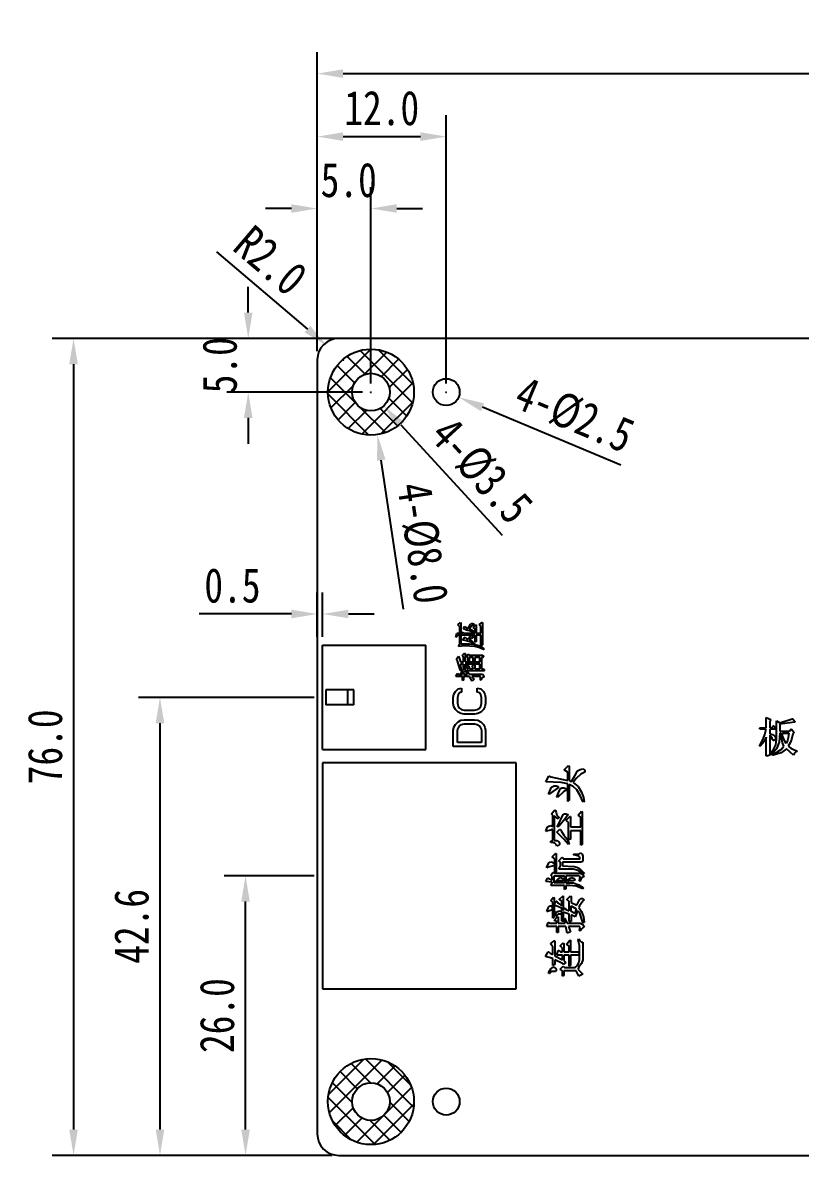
# Model space of a CAD drawing. Header units: inches. Extents: x 716 to 1232, y -1720 to -1356.
# Drawn here: x 815 to 887.4, y -1522.3 to -1416.9 of the extents above; entities that cross this region are included whole.
import ezdxf

# ---------------------------------------------------------------- set-up
doc = ezdxf.new("R2010")
doc.units = ezdxf.units.IN
doc.header["$LTSCALE"] = 20
doc.header["$MEASUREMENT"] = 0
doc.header["$PDMODE"] = 3
doc.header["$PDSIZE"] = 0.3125
doc.layers.get('0').update_dxf_attribs({"linetype": 'CONTINUOUS'})
doc.layers.get('Defpoints').update_dxf_attribs({"linetype": 'CONTINUOUS'})
for name, color, linetype in [('01___PRT_ALL_DTM_PLN', 7, 'CONTINUOUS'), ('02___PRT_ALL_AXES', 7, 'CONTINUOUS'), ('03___PRT_ALL_CURVES', 7, 'CONTINUOUS')]:
    doc.layers.add(name, color=color, linetype=linetype)
doc.styles.get("Standard").update_dxf_attribs({"font": 'STSONG.TTF', "width": 0.8})
doc.dimstyles.get("Standard").update_dxf_attribs({"dimscale": 0.4, "dimtxt": 8, "dimasz": 6, "dimexe": 5, "dimexo": 2, "dimgap": 2.5, "dimtad": 1, "dimdec": 1, "dimzin": 4, "dimdsep": 46, "dimtxsty": 'Standard', "dimcen": 0.09, "dimclrd": 3, "dimclre": 3, "dimclrt": 3, "dimadec": 0, "dimazin": 0, "dimtp": 0.01, "dimtm": 0.01, "dimtfac": 1, "dimtdec": 1, "dimtix": 1, "dimtofl": 0, "dimtmove": 0, "dimatfit": 3, "dimfxl": 1, "dimtolj": 1, "dimtzin": 4, "dimarcsym": 0})

# ---------------------------------------------------------------- blocks, each defined once
blk = doc.blocks.new('*D28')
at = {"layer": '01___PRT_ALL_DTM_PLN', "color": 3, "lineweight": -2, "transparency": 16777216}
for p, q in [((842.43, -1447.49), (842.43, -1419.66)), ((964.43, -1447.49), (964.43, -1419.66)), ((844.83, -1421.66), (962.03, -1421.66))]:
    blk.add_line(p, q, dxfattribs=at)
at = {"layer": '01___PRT_ALL_DTM_PLN', "color": 3, "transparency": 16777216}
for points in [[(844.83, -1421.26), (844.83, -1422.06), (842.43, -1421.66)], [(962.03, -1422.06), (962.03, -1421.26), (964.43, -1421.66)]]:
    blk.add_solid(points, dxfattribs=at)
at = {"layer": 'Defpoints', "color": 0, "transparency": 16777216}
for p in [(964.43, -1421.66), (842.43, -1448.29), (964.43, -1448.29)]:
    blk.add_point(p, dxfattribs=at)
at = {"layer": '01___PRT_ALL_DTM_PLN', "color": 3, "transparency": 16777216, "insert": (903.43, -1419.02), "char_height": 3.2, "attachment_point": 5}
blk.add_mtext('\\A1;122.0', dxfattribs=at)
blk = doc.blocks.new('*D29')
at = {"layer": '01___PRT_ALL_DTM_PLN', "color": 3, "lineweight": -2, "transparency": 16777216}
for p, q in [((842.43, -1447.49), (842.43, -1432.21)), ((847.43, -1450.49), (847.43, -1432.21)), ((840.03, -1434.21), (837.63, -1434.21)), ((849.83, -1434.21), (852.23, -1434.21))]:
    blk.add_line(p, q, dxfattribs=at)
at = {"layer": '01___PRT_ALL_DTM_PLN', "color": 3, "transparency": 16777216}
for points in [[(840.03, -1434.61), (840.03, -1433.81), (842.43, -1434.21)], [(849.83, -1433.81), (849.83, -1434.61), (847.43, -1434.21)]]:
    blk.add_solid(points, dxfattribs=at)
at = {"layer": 'Defpoints', "color": 0, "transparency": 16777216}
for p in [(847.43, -1434.21), (842.43, -1448.29), (847.43, -1451.29)]:
    blk.add_point(p, dxfattribs=at)
at = {"layer": '01___PRT_ALL_DTM_PLN', "color": 3, "transparency": 16777216, "insert": (845.36, -1431.57), "char_height": 3.2, "attachment_point": 5}
blk.add_mtext('\\A1;5.0', dxfattribs=at)
blk = doc.blocks.new('*D30')
at = {"layer": '01___PRT_ALL_DTM_PLN', "color": 3, "lineweight": -2, "transparency": 16777216}
for p, q in [((836.01, -1443.89), (836.01, -1441.49)), ((844.61, -1446.29), (834.01, -1446.29)), ((846.63, -1451.29), (834.01, -1451.29)), ((836.01, -1453.69), (836.01, -1456.09))]:
    blk.add_line(p, q, dxfattribs=at)
at = {"layer": '01___PRT_ALL_DTM_PLN', "color": 3, "transparency": 16777216}
for points in [[(835.61, -1443.89), (836.41, -1443.89), (836.01, -1446.29)], [(836.41, -1453.69), (835.61, -1453.69), (836.01, -1451.29)]]:
    blk.add_solid(points, dxfattribs=at)
at = {"layer": 'Defpoints', "color": 0, "transparency": 16777216}
for p in [(845.41, -1446.29), (836.01, -1451.29), (847.43, -1451.29)]:
    blk.add_point(p, dxfattribs=at)
at = {"layer": '01___PRT_ALL_DTM_PLN', "color": 3, "transparency": 16777216, "insert": (833.37, -1448.79), "char_height": 3.2, "attachment_point": 5, "rotation": 90}
blk.add_mtext('\\A1;5.0', dxfattribs=at)
blk = doc.blocks.new('*D24')
at = {"layer": '01___PRT_ALL_DTM_PLN', "color": 3, "lineweight": -2, "transparency": 16777216}
for p, q in [((833.05, -1438.23), (841.52, -1445.44)), ((844.84, -1448.29), (844.91, -1448.29)), ((844.87, -1448.32), (844.87, -1448.25))]:
    blk.add_line(p, q, dxfattribs=at)
at = {"layer": '01___PRT_ALL_DTM_PLN', "color": 3, "transparency": 16777216}
blk.add_solid([(841.26, -1445.74), (841.78, -1445.13), (843.35, -1446.99)], dxfattribs=at)
at = {"layer": 'Defpoints', "color": 0, "transparency": 16777216}
for p in [(843.35, -1446.99), (844.87, -1448.29)]:
    blk.add_point(p, dxfattribs=at)
at = {"layer": '01___PRT_ALL_DTM_PLN', "color": 3, "transparency": 16777216, "insert": (838.08, -1439.05), "char_height": 3.2, "attachment_point": 5, "rotation": 319.5961}
blk.add_mtext('\\A1;R2.0', dxfattribs=at)
blk = doc.blocks.new('*D25')
at = {"layer": '01___PRT_ALL_DTM_PLN', "color": 3, "lineweight": -2, "transparency": 16777216}
for p, q in [((844.07, -1446.29), (817.76, -1446.29)), ((819.76, -1448.69), (819.76, -1519.89)), ((843.81, -1522.29), (817.76, -1522.29))]:
    blk.add_line(p, q, dxfattribs=at)
at = {"layer": '01___PRT_ALL_DTM_PLN', "color": 3, "transparency": 16777216}
for points in [[(820.16, -1448.69), (819.36, -1448.69), (819.76, -1446.29)], [(819.36, -1519.89), (820.16, -1519.89), (819.76, -1522.29)]]:
    blk.add_solid(points, dxfattribs=at)
at = {"layer": 'Defpoints', "color": 0, "transparency": 16777216}
for p in [(844.87, -1446.29), (819.76, -1522.29), (844.61, -1522.29)]:
    blk.add_point(p, dxfattribs=at)
at = {"layer": '01___PRT_ALL_DTM_PLN', "color": 3, "transparency": 16777216, "insert": (817.12, -1484.29), "char_height": 3.2, "attachment_point": 5, "rotation": 90}
blk.add_mtext('\\A1;76.0', dxfattribs=at)
blk = doc.blocks.new('*D32')
at = {"layer": '01___PRT_ALL_DTM_PLN', "color": 3, "lineweight": -2, "transparency": 16777216}
for p, q in [((847.4, -1451.29), (847.47, -1451.29)), ((847.43, -1451.32), (847.43, -1451.25)), ((859.66, -1464.64), (850.24, -1454.35))]:
    blk.add_line(p, q, dxfattribs=at)
at = {"layer": '01___PRT_ALL_DTM_PLN', "color": 3, "transparency": 16777216}
blk.add_solid([(850.53, -1454.08), (849.94, -1454.62), (848.62, -1452.58)], dxfattribs=at)
at = {"layer": 'Defpoints', "color": 0, "transparency": 16777216}
for p in [(846.25, -1450), (848.62, -1452.58)]:
    blk.add_point(p, dxfattribs=at)
at = {"layer": '01___PRT_ALL_DTM_PLN', "color": 3, "transparency": 16777216, "insert": (857.7, -1458.6), "char_height": 3.2, "attachment_point": 5, "rotation": 312.4763}
blk.add_mtext('4-\\A1;%%c3.5', dxfattribs=at)
blk = doc.blocks.new('*D33')
at = {"layer": '01___PRT_ALL_DTM_PLN', "color": 3, "lineweight": -2, "transparency": 16777216}
for p, q in [((847.4, -1451.29), (847.47, -1451.29)), ((847.43, -1451.32), (847.43, -1451.25)), ((850.45, -1471.47), (848.38, -1457.62))]:
    blk.add_line(p, q, dxfattribs=at)
at = {"layer": '01___PRT_ALL_DTM_PLN', "color": 3, "transparency": 16777216}
blk.add_solid([(848.78, -1457.56), (847.99, -1457.68), (848.03, -1455.24)], dxfattribs=at)
at = {"layer": 'Defpoints', "color": 0, "transparency": 16777216}
for p in [(846.84, -1447.33), (848.03, -1455.24)]:
    blk.add_point(p, dxfattribs=at)
at = {"layer": '01___PRT_ALL_DTM_PLN', "color": 3, "transparency": 16777216, "insert": (852.21, -1465.34), "char_height": 3.2, "attachment_point": 5, "rotation": 278.5114}
blk.add_mtext('4-\\A1;%%c8.0', dxfattribs=at)
blk = doc.blocks.new('*D34')
at = {"layer": '01___PRT_ALL_DTM_PLN', "color": 3, "lineweight": -2, "transparency": 16777216}
for p, q in [((842.43, -1447.49), (842.43, -1425.52)), ((854.43, -1450.49), (854.43, -1425.52)), ((844.83, -1427.52), (852.03, -1427.52))]:
    blk.add_line(p, q, dxfattribs=at)
at = {"layer": '01___PRT_ALL_DTM_PLN', "color": 3, "transparency": 16777216}
for points in [[(844.83, -1427.12), (844.83, -1427.92), (842.43, -1427.52)], [(852.03, -1427.92), (852.03, -1427.12), (854.43, -1427.52)]]:
    blk.add_solid(points, dxfattribs=at)
at = {"layer": 'Defpoints', "color": 0, "transparency": 16777216}
for p in [(854.43, -1427.52), (842.43, -1448.29), (854.43, -1451.29)]:
    blk.add_point(p, dxfattribs=at)
at = {"layer": '01___PRT_ALL_DTM_PLN', "color": 3, "transparency": 16777216, "insert": (848.43, -1424.88), "char_height": 3.2, "attachment_point": 5}
blk.add_mtext('\\A1;12.0', dxfattribs=at)
blk = doc.blocks.new('*D37')
at = {"layer": '01___PRT_ALL_DTM_PLN', "color": 3, "lineweight": -2, "transparency": 16777216}
for p, q in [((854.4, -1451.29), (854.47, -1451.29)), ((854.43, -1451.32), (854.43, -1451.25)), ((870.68, -1458.07), (857.8, -1452.7))]:
    blk.add_line(p, q, dxfattribs=at)
at = {"layer": '01___PRT_ALL_DTM_PLN', "color": 3, "transparency": 16777216}
blk.add_solid([(857.96, -1452.33), (857.65, -1453.06), (855.59, -1451.77)], dxfattribs=at)
at = {"layer": 'Defpoints', "color": 0, "transparency": 16777216}
for p in [(853.28, -1450.81), (855.59, -1451.77)]:
    blk.add_point(p, dxfattribs=at)
at = {"layer": '01___PRT_ALL_DTM_PLN', "color": 3, "transparency": 16777216, "insert": (866.36, -1453.41), "char_height": 3.2, "attachment_point": 5, "rotation": 337.3392}
blk.add_mtext('4-\\A1;%%c2.5', dxfattribs=at)
blk = doc.blocks.new('*D41')
at = {"layer": '01___PRT_ALL_DTM_PLN', "color": 3, "lineweight": -2, "transparency": 16777216}
for p, q in [((842.13, -1496.29), (833.76, -1496.29)), ((835.76, -1519.89), (835.76, -1498.69)), ((843.63, -1522.29), (833.76, -1522.29))]:
    blk.add_line(p, q, dxfattribs=at)
at = {"layer": '01___PRT_ALL_DTM_PLN', "color": 3, "transparency": 16777216}
for points in [[(836.16, -1498.69), (835.36, -1498.69), (835.76, -1496.29)], [(835.36, -1519.89), (836.16, -1519.89), (835.76, -1522.29)]]:
    blk.add_solid(points, dxfattribs=at)
at = {"layer": 'Defpoints', "color": 0, "transparency": 16777216}
for p in [(835.76, -1496.29), (842.93, -1496.29), (844.43, -1522.29)]:
    blk.add_point(p, dxfattribs=at)
at = {"layer": '01___PRT_ALL_DTM_PLN', "color": 3, "transparency": 16777216, "insert": (833.12, -1509.29), "char_height": 3.2, "attachment_point": 5, "rotation": 90}
blk.add_mtext('\\A1;26.0', dxfattribs=at)
blk = doc.blocks.new('*D42')
at = {"layer": '01___PRT_ALL_DTM_PLN', "color": 3, "lineweight": -2, "transparency": 16777216}
for p, q in [((842.13, -1479.69), (825.8, -1479.69)), ((827.8, -1482.09), (827.8, -1519.89)), ((843.81, -1522.29), (825.8, -1522.29))]:
    blk.add_line(p, q, dxfattribs=at)
at = {"layer": '01___PRT_ALL_DTM_PLN', "color": 3, "transparency": 16777216}
for points in [[(828.2, -1482.09), (827.4, -1482.09), (827.8, -1479.69)], [(827.4, -1519.89), (828.2, -1519.89), (827.8, -1522.29)]]:
    blk.add_solid(points, dxfattribs=at)
at = {"layer": 'Defpoints', "color": 0, "transparency": 16777216}
for p in [(842.93, -1479.69), (827.8, -1522.29), (844.61, -1522.29)]:
    blk.add_point(p, dxfattribs=at)
at = {"layer": '01___PRT_ALL_DTM_PLN', "color": 3, "transparency": 16777216, "insert": (825.16, -1500.99), "char_height": 3.2, "attachment_point": 5, "rotation": 90}
blk.add_mtext('\\A1;42.6', dxfattribs=at)
blk = doc.blocks.new('*D43')
at = {"layer": '01___PRT_ALL_DTM_PLN', "color": 3, "lineweight": -2, "transparency": 16777216}
for p, q in [((842.43, -1474.04), (842.43, -1469.93)), ((842.93, -1474.04), (842.93, -1469.93)), ((840.03, -1471.93), (831.44, -1471.93)), ((845.33, -1471.93), (847.73, -1471.93))]:
    blk.add_line(p, q, dxfattribs=at)
at = {"layer": '01___PRT_ALL_DTM_PLN', "color": 3, "transparency": 16777216}
for points in [[(840.03, -1472.33), (840.03, -1471.53), (842.43, -1471.93)], [(845.33, -1471.53), (845.33, -1472.33), (842.93, -1471.93)]]:
    blk.add_solid(points, dxfattribs=at)
at = {"layer": 'Defpoints', "color": 0, "transparency": 16777216}
for p in [(842.43, -1471.93), (842.43, -1474.84), (842.93, -1474.84)]:
    blk.add_point(p, dxfattribs=at)
at = {"layer": '01___PRT_ALL_DTM_PLN', "color": 3, "transparency": 16777216, "insert": (834.54, -1469.29), "char_height": 3.2, "attachment_point": 5}
blk.add_mtext('\\A1;0.5', dxfattribs=at)

msp = doc.modelspace()

# ---------------------------------------------------------------- hatches: boundary and pattern name
at = {"layer": '01___PRT_ALL_DTM_PLN'}
h = msp.add_hatch(dxfattribs=at)
h.set_pattern_fill('ANSI37', color=4, scale=10, style=0)
h.set_pattern_definition([(45, (-487.812, 49.4566), (-0.8838835, 0.8838835), []), (135, (-487.812, 49.4566), (-0.8838835, -0.8838835), [])])
h.paths.add_polyline_path([(843.43, -1451.29, 1), (851.43, -1451.29, 1)])
h.paths.add_polyline_path([(849.18, -1451.29, -1), (845.68, -1451.29, -1)], flags=16)
h.paths.add_polyline_path([(963.43, -1451.29, 1), (955.43, -1451.29, 1)])
h.paths.add_polyline_path([(957.68, -1451.29, -1), (961.18, -1451.29, -1)], flags=16)
h.paths.add_polyline_path([(955.43, -1517.29, 1), (963.43, -1517.29, 1)])
h.paths.add_polyline_path([(961.18, -1517.29, -1), (957.68, -1517.29, -1)], flags=16)
h.paths.add_polyline_path([(843.43, -1517.29, 1), (851.43, -1517.29, 1)])
h.paths.add_polyline_path([(849.18, -1517.29, -1), (845.68, -1517.29, -1)], flags=16)

# ---------------------------------------------------------------- linework, layer by layer
at = {"color": 7, "linetype": 'Continuous'}
for p, q in [((962.43, -1446.29), (844.43, -1446.29)), ((842.43, -1448.29), (842.43, -1520.29)), ((842.93, -1484.54), (842.93, -1474.84)), ((842.93, -1474.84), (852.53, -1474.84)), ((852.53, -1484.54), (852.53, -1474.84)), ((843.23, -1478.99), (843.23, -1480.39)), ((845.83, -1478.99), (843.23, -1478.99)), ((845.23, -1478.99), (845.23, -1480.39)), ((845.83, -1480.39), (845.83, -1478.99)), ((845.83, -1480.39), (843.23, -1480.39)), ((842.93, -1484.54), (852.53, -1484.54)), ((842.93, -1485.79), (842.93, -1506.79)), ((860.93, -1485.79), (842.93, -1485.79)), ((860.93, -1506.79), (860.93, -1485.79)), ((842.93, -1506.79), (860.93, -1506.79)), ((844.43, -1522.29), (962.43, -1522.29))]:
    msp.add_line(p, q, dxfattribs=at)
for centre, start, end in [((844.43, -1448.29), 90, 180), ((844.43, -1520.29), 180, 270)]:
    msp.add_arc(centre, 2, start, end, dxfattribs=at)
at = {"layer": '01___PRT_ALL_DTM_PLN', "color": 3}
for centre in [(847.43, -1451.29), (847.43, -1517.29)]:
    msp.add_circle(centre, 4, dxfattribs=at)
at = {"layer": '02___PRT_ALL_AXES', "color": 7, "linetype": 'Continuous'}
for centre, radius in [((847.43, -1451.29), 1.75), ((854.43, -1451.29), 1.25), ((847.43, -1517.29), 1.75), ((854.43, -1517.29), 1.25)]:
    msp.add_circle(centre, radius, dxfattribs=at)
at = {"layer": '03___PRT_ALL_CURVES', "color": 4, "linetype": 'Continuous'}
for p, q in [((855.52, -1472.94), (855.75, -1472.71)), ((855.71, -1473.13), (855.52, -1472.94)), ((855.75, -1472.71), (855.8, -1472.75)), ((855.8, -1472.75), (855.8, -1474.71)), ((856.47, -1473.28), (856.66, -1472.9)), ((856.66, -1472.9), (856.75, -1472.8)), ((856.8, -1473.04), (856.66, -1473.23)), ((856.75, -1472.8), (856.9, -1472.8)), ((856.94, -1472.94), (856.8, -1473.04)), ((856.9, -1472.8), (856.99, -1472.85)), ((856.99, -1472.9), (856.94, -1472.94)), ((856.94, -1473.18), (857.18, -1472.94)), ((856.99, -1472.85), (856.99, -1472.9)), ((857.18, -1472.94), (857.23, -1472.94)), ((857.23, -1472.94), (857.23, -1473.71)), ((857.52, -1472.9), (857.75, -1472.71)), ((857.52, -1472.94), (857.52, -1472.9)), ((857.66, -1473.13), (857.52, -1472.94)), ((857.75, -1472.71), (857.8, -1472.71)), ((857.8, -1472.71), (857.8, -1474.8)), ((855.32, -1474.09), (855.37, -1473.85)), ((855.37, -1474.04), (855.32, -1474.09)), ((855.37, -1473.85), (855.42, -1473.71)), ((855.52, -1473.94), (855.37, -1474.04)), ((855.42, -1473.71), (855.71, -1473.71)), ((855.66, -1473.9), (855.52, -1473.94)), ((855.71, -1473.9), (855.66, -1473.9)), ((855.71, -1473.71), (855.71, -1473.13)), ((855.71, -1474.71), (855.71, -1473.9)), ((855.85, -1473.9), (855.94, -1473.61)), ((857.13, -1473.9), (855.85, -1473.9)), ((855.94, -1473.61), (855.99, -1473.61)), ((855.99, -1473.61), (856.04, -1473.71)), ((856.04, -1473.32), (856.13, -1473.09)), ((856.32, -1473.42), (856.04, -1473.32)), ((856.04, -1473.71), (857.13, -1473.71)), ((856.13, -1473.09), (856.18, -1473.13)), ((856.13, -1474.13), (856.18, -1474.09)), ((856.18, -1473.13), (856.47, -1473.28)), ((856.18, -1474.09), (856.28, -1474.18)), ((856.71, -1473.52), (856.32, -1473.42)), ((856.47, -1474.28), (856.61, -1474.09)), ((856.66, -1473.23), (856.56, -1473.28)), ((856.56, -1473.28), (856.85, -1473.42)), ((856.61, -1474.09), (856.71, -1473.99)), ((857.04, -1473.71), (856.71, -1473.52)), ((856.71, -1473.99), (856.8, -1473.94)), ((856.8, -1473.94), (856.94, -1473.99)), ((856.94, -1474.09), (856.8, -1474.18)), ((856.85, -1473.42), (857.09, -1473.66)), ((857.13, -1473.32), (856.94, -1473.18)), ((856.94, -1473.99), (856.99, -1474.04)), ((856.99, -1474.04), (856.94, -1474.09)), ((857.09, -1473.66), (857.04, -1473.71)), ((857.13, -1473.71), (857.13, -1473.32)), ((857.13, -1474.52), (857.13, -1473.9)), ((857.23, -1473.71), (857.66, -1473.71)), ((857.23, -1473.9), (857.23, -1474.52)), ((857.66, -1473.9), (857.23, -1473.9)), ((857.66, -1473.71), (857.66, -1473.13)), ((857.66, -1474.9), (857.66, -1473.9)), ((855.56, -1474.94), (855.71, -1474.71)), ((856.13, -1474.9), (855.56, -1474.94)), ((855.8, -1474.71), (856.61, -1474.71)), ((855.99, -1474.37), (856.13, -1474.13)), ((856.32, -1474.42), (855.99, -1474.37)), ((857.09, -1474.94), (856.13, -1474.9)), ((856.28, -1474.18), (856.47, -1474.28)), ((856.71, -1474.56), (856.32, -1474.42)), ((856.8, -1474.18), (856.56, -1474.32)), ((856.56, -1474.32), (856.85, -1474.47)), ((856.61, -1474.71), (857.04, -1474.75)), ((857.04, -1474.71), (856.71, -1474.56)), ((856.85, -1474.47), (857.09, -1474.71)), ((857.09, -1474.71), (857.04, -1474.71)), ((857.04, -1474.75), (857.42, -1474.85)), ((857.47, -1475.04), (857.09, -1474.94)), ((857.23, -1474.52), (857.13, -1474.52)), ((857.42, -1474.85), (857.71, -1474.99)), ((857.9, -1475.23), (857.47, -1475.04)), ((857.8, -1474.8), (857.66, -1474.9)), ((857.71, -1474.99), (857.94, -1475.18)), ((855.37, -1476.09), (855.56, -1475.85)), ((855.47, -1476.28), (855.37, -1476.09)), ((855.56, -1475.85), (855.61, -1475.9)), ((855.61, -1475.9), (855.66, -1476.09)), ((855.66, -1476.09), (855.75, -1476.37)), ((855.9, -1475.8), (856.13, -1475.56)), ((856.04, -1475.94), (855.9, -1475.8)), ((856.04, -1476.37), (856.04, -1475.94)), ((856.13, -1475.56), (856.18, -1475.61)), ((856.18, -1475.61), (856.18, -1476.37)), ((856.32, -1475.9), (856.47, -1475.66)), ((856.47, -1475.99), (856.32, -1475.9)), ((856.47, -1475.66), (856.52, -1475.71)), ((856.47, -1476.37), (856.47, -1475.99)), ((856.52, -1475.71), (856.61, -1475.75)), ((856.56, -1475.99), (856.56, -1476.32)), ((856.94, -1475.99), (856.56, -1475.99)), ((856.61, -1475.75), (857.85, -1475.75)), ((856.94, -1476.37), (856.94, -1475.99)), ((857.09, -1475.99), (857.09, -1476.28)), ((857.56, -1475.99), (857.09, -1475.99)), ((857.56, -1476.37), (857.56, -1475.99)), ((857.71, -1475.99), (857.71, -1477.04)), ((857.85, -1475.99), (857.71, -1475.99)), ((857.85, -1475.75), (857.9, -1475.94)), ((857.9, -1475.94), (857.85, -1475.99)), ((857.94, -1475.23), (857.9, -1475.23)), ((857.94, -1475.18), (857.94, -1475.23)), ((855.61, -1476.71), (855.47, -1476.28)), ((855.75, -1477.18), (855.61, -1476.71)), ((855.75, -1476.37), (856.04, -1476.37)), ((855.75, -1476.61), (855.8, -1477.18)), ((856.04, -1476.61), (855.75, -1476.61)), ((855.8, -1477.18), (855.75, -1477.18)), ((855.85, -1477.32), (855.99, -1477.13)), ((855.99, -1477.13), (856.04, -1477.13)), ((856.04, -1477.13), (856.04, -1476.61)), ((856.18, -1476.37), (857.56, -1476.37)), ((856.18, -1476.61), (856.18, -1477.28)), ((857.56, -1476.61), (856.18, -1476.61)), ((856.28, -1476.8), (856.47, -1476.66)), ((856.47, -1477.09), (856.28, -1476.8)), ((856.28, -1477.28), (856.32, -1477.23)), ((856.32, -1477.23), (856.37, -1477.23)), ((856.37, -1477.23), (856.42, -1477.28)), ((856.42, -1477.23), (856.47, -1477.09)), ((857.99, -1477.23), (856.42, -1477.23)), ((856.56, -1476.32), (856.47, -1476.37)), ((856.47, -1476.66), (856.47, -1476.71)), ((856.47, -1476.71), (856.52, -1476.8)), ((856.52, -1476.8), (856.61, -1477.04)), ((856.61, -1477.04), (856.94, -1477.04)), ((856.85, -1476.8), (857.04, -1476.66)), ((856.85, -1476.85), (856.85, -1476.8)), ((856.94, -1476.94), (856.85, -1476.85)), ((857.09, -1476.28), (856.94, -1476.37)), ((856.94, -1477.04), (856.94, -1476.94)), ((857.04, -1476.66), (857.09, -1476.66)), ((857.09, -1476.66), (857.09, -1477.04)), ((857.09, -1477.04), (857.56, -1477.04)), ((857.56, -1477.04), (857.56, -1476.61)), ((857.71, -1477.04), (857.9, -1477.04)), ((857.9, -1477.04), (857.99, -1477.23)), ((855.32, -1477.75), (855.47, -1477.47)), ((855.94, -1477.75), (855.32, -1477.75)), ((855.47, -1477.47), (855.61, -1477.52)), ((855.61, -1477.52), (855.94, -1477.52)), ((855.8, -1477.37), (855.85, -1477.32)), ((855.94, -1477.47), (855.8, -1477.37)), ((855.94, -1477.52), (855.94, -1477.47)), ((855.94, -1478.13), (855.94, -1477.75)), ((856.04, -1478.09), (855.94, -1478.13)), ((856.18, -1477.28), (856.04, -1477.32)), ((856.04, -1477.32), (856.04, -1477.52)), ((856.04, -1477.52), (856.42, -1477.52)), ((856.04, -1477.75), (856.04, -1478.09)), ((856.61, -1477.75), (856.04, -1477.75)), ((856.42, -1477.52), (856.28, -1477.28)), ((856.42, -1477.28), (856.61, -1477.52)), ((856.61, -1477.52), (857.75, -1477.52)), ((856.85, -1478.18), (856.61, -1477.75)), ((856.8, -1477.75), (857.04, -1477.99)), ((857.61, -1477.75), (856.8, -1477.75)), ((857.04, -1477.99), (856.85, -1478.18)), ((857.61, -1478.09), (857.61, -1477.75)), ((857.66, -1478.09), (857.61, -1478.09)), ((857.75, -1477.9), (857.66, -1478.09)), ((857.75, -1477.52), (857.85, -1477.56)), ((857.8, -1477.85), (857.75, -1477.9)), ((857.85, -1477.85), (857.8, -1477.85)), ((857.85, -1477.56), (857.94, -1477.75)), ((857.94, -1477.8), (857.85, -1477.85)), ((857.94, -1477.75), (857.94, -1477.8)), ((855.15, -1479.39), (855.28, -1479.14)), ((855.28, -1479.14), (855.53, -1478.89)), ((855.53, -1478.89), (855.85, -1478.82)), ((855.66, -1479.26), (855.53, -1479.45)), ((855.85, -1479.2), (855.66, -1479.26)), ((855.85, -1478.82), (855.85, -1479.2)), ((857.32, -1479.2), (857.32, -1478.82)), ((857.32, -1478.82), (857.64, -1478.89)), ((857.51, -1479.26), (857.32, -1479.2)), ((857.64, -1479.45), (857.51, -1479.26)), ((857.64, -1478.89), (857.9, -1479.14)), ((857.9, -1479.14), (858.02, -1479.39)), ((855.09, -1479.7), (855.15, -1479.39)), ((855.09, -1480.26), (855.09, -1479.7)), ((855.15, -1480.57), (855.09, -1480.26)), ((855.53, -1479.45), (855.47, -1479.7)), ((855.47, -1479.7), (855.47, -1480.26)), ((855.47, -1480.26), (855.53, -1480.51)), ((857.7, -1479.7), (857.64, -1479.45)), ((857.64, -1480.51), (857.7, -1480.26)), ((857.7, -1480.26), (857.7, -1479.7)), ((858.02, -1479.39), (858.09, -1479.7)), ((858.09, -1480.26), (858.02, -1480.57)), ((858.09, -1479.7), (858.09, -1480.26)), ((855.28, -1480.82), (855.15, -1480.57)), ((855.53, -1481.07), (855.28, -1480.82)), ((855.53, -1480.51), (855.66, -1480.7)), ((855.79, -1481.2), (855.53, -1481.07)), ((855.66, -1480.7), (855.85, -1480.82)), ((856.11, -1481.26), (855.79, -1481.2)), ((855.85, -1480.82), (856.11, -1480.89)), ((856.11, -1480.89), (857.07, -1480.89)), ((857.07, -1481.26), (856.11, -1481.26)), ((857.07, -1480.89), (857.32, -1480.82)), ((857.38, -1481.2), (857.07, -1481.26)), ((857.32, -1480.82), (857.51, -1480.7)), ((857.64, -1481.07), (857.38, -1481.2)), ((857.51, -1480.7), (857.64, -1480.51)), ((857.9, -1480.82), (857.64, -1481.07)), ((858.02, -1480.57), (857.9, -1480.82)), ((855.09, -1482.76), (855.15, -1482.45)), ((855.15, -1482.45), (855.28, -1482.2)), ((855.28, -1482.2), (855.53, -1481.95)), ((855.47, -1482.76), (855.53, -1482.51)), ((855.53, -1481.95), (855.79, -1481.82)), ((855.53, -1482.51), (855.66, -1482.32)), ((855.66, -1482.32), (855.85, -1482.2)), ((855.79, -1481.82), (856.11, -1481.76)), ((855.85, -1482.2), (856.11, -1482.14)), ((856.11, -1481.76), (857.07, -1481.76)), ((856.11, -1482.14), (857.07, -1482.14)), ((857.07, -1481.76), (857.38, -1481.82)), ((857.07, -1482.14), (857.32, -1482.2)), ((857.32, -1482.2), (857.51, -1482.32)), ((857.38, -1481.82), (857.64, -1481.95)), ((857.51, -1482.32), (857.64, -1482.51)), ((857.64, -1481.95), (857.9, -1482.2)), ((857.64, -1482.51), (857.7, -1482.76)), ((857.9, -1482.2), (858.02, -1482.45)), ((858.02, -1482.45), (858.09, -1482.76)), ((855.09, -1484.26), (855.09, -1482.76)), ((855.47, -1483.89), (855.47, -1482.76)), ((857.7, -1482.76), (857.7, -1483.89)), ((858.09, -1482.76), (858.09, -1484.26)), ((858.09, -1484.26), (855.09, -1484.26)), ((857.7, -1483.89), (855.47, -1483.89)), ((865.43, -1486.4), (865.81, -1486.01)), ((865.43, -1486.46), (865.43, -1486.4)), ((865.74, -1486.65), (865.43, -1486.46)), ((865.74, -1487.41), (865.74, -1486.65)), ((865.81, -1486.01), (865.87, -1486.08)), ((865.87, -1486.08), (865.87, -1487.41)), ((866.38, -1486.97), (866.63, -1486.52)), ((866.63, -1486.52), (866.89, -1486.4)), ((866.89, -1486.4), (867.14, -1486.33)), ((867.33, -1486.65), (866.95, -1486.84)), ((867.14, -1486.33), (867.33, -1486.46)), ((867.33, -1486.46), (867.33, -1486.65)), ((863.71, -1487.54), (863.97, -1487.03)), ((865.11, -1487.6), (863.71, -1487.54)), ((863.97, -1487.03), (864.03, -1487.03)), ((864.03, -1487.03), (864.16, -1487.09)), ((864.16, -1487.09), (865.74, -1487.41)), ((865.74, -1487.73), (865.11, -1487.6)), ((865.74, -1489.38), (865.74, -1487.73)), ((865.87, -1487.41), (866.06, -1487.54)), ((865.87, -1487.79), (865.87, -1489.25)), ((866.25, -1487.98), (865.87, -1487.79)), ((866.06, -1487.54), (866.38, -1486.97)), ((866.51, -1487.22), (866.25, -1487.6)), ((866.25, -1487.6), (866.7, -1487.98)), ((866.95, -1486.84), (866.51, -1487.22)), ((863.97, -1488.62), (864.22, -1488.05)), ((863.97, -1488.68), (863.97, -1488.62)), ((864.03, -1488.68), (863.97, -1488.68)), ((864.09, -1488.62), (864.03, -1488.68)), ((864.35, -1488.43), (864.09, -1488.62)), ((864.22, -1488.05), (864.47, -1487.92)), ((864.66, -1488.24), (864.35, -1488.43)), ((864.47, -1487.92), (864.66, -1487.92)), ((864.66, -1487.92), (864.85, -1487.98)), ((864.79, -1488.17), (864.66, -1488.24)), ((864.73, -1488.93), (864.98, -1488.36)), ((864.85, -1488.11), (864.79, -1488.17)), ((865.36, -1488.43), (864.79, -1489)), ((864.85, -1487.98), (864.85, -1488.11)), ((864.98, -1488.36), (865.05, -1488.17)), ((865.05, -1488.17), (865.17, -1488.11)), ((865.17, -1488.11), (865.36, -1488.11)), ((865.36, -1488.11), (865.55, -1488.17)), ((865.55, -1488.36), (865.36, -1488.43)), ((865.55, -1488.17), (865.62, -1488.3)), ((865.62, -1488.3), (865.55, -1488.36)), ((866.57, -1488.3), (866.25, -1487.98)), ((866.89, -1488.81), (866.57, -1488.3)), ((866.7, -1487.98), (867.01, -1488.49)), ((867.14, -1489.38), (866.89, -1488.81)), ((867.01, -1488.49), (867.2, -1489)), ((864.79, -1489), (864.73, -1488.93)), ((865.87, -1489.25), (865.74, -1489.38)), ((867.2, -1489.44), (867.14, -1489.38)), ((867.2, -1489), (867.27, -1489.38)), ((867.27, -1489.38), (867.2, -1489.44)), ((864.22, -1490.52), (864.54, -1490.14)), ((864.35, -1490.65), (864.22, -1490.52)), ((864.35, -1491.73), (864.35, -1490.65)), ((864.47, -1490.71), (864.47, -1493)), ((864.85, -1490.97), (864.47, -1490.71)), ((864.54, -1490.14), (864.6, -1490.2)), ((864.6, -1490.2), (864.66, -1490.4)), ((864.66, -1490.4), (864.73, -1490.65)), ((864.73, -1490.65), (864.92, -1490.84)), ((864.79, -1491.66), (865.11, -1490.97)), ((864.92, -1490.9), (864.85, -1490.97)), ((864.92, -1490.84), (864.92, -1490.9)), ((865.49, -1490.97), (864.98, -1491.6)), ((865.11, -1490.97), (865.3, -1490.59)), ((865.3, -1490.59), (865.36, -1490.52)), ((865.36, -1490.52), (865.55, -1490.52)), ((865.68, -1490.71), (865.49, -1490.97)), ((865.55, -1490.52), (865.74, -1490.59)), ((865.62, -1491.09), (865.93, -1490.78)), ((865.74, -1490.65), (865.68, -1490.71)), ((865.74, -1490.59), (865.74, -1490.65)), ((865.93, -1490.78), (866, -1490.78)), ((866, -1490.78), (866, -1491.73)), ((866.7, -1490.65), (867.01, -1490.27)), ((866.95, -1490.84), (866.7, -1490.65)), ((866.95, -1491.73), (866.95, -1490.84)), ((867.01, -1490.27), (867.08, -1490.33)), ((867.08, -1490.33), (867.08, -1493.38)), ((863.71, -1492.11), (863.84, -1491.73)), ((863.84, -1491.73), (863.97, -1491.66)), ((863.97, -1491.66), (864.16, -1491.6)), ((864.16, -1491.6), (864.28, -1491.66)), ((864.28, -1491.98), (864.16, -1492.05)), ((864.28, -1491.66), (864.35, -1491.73)), ((864.35, -1491.98), (864.28, -1491.98)), ((864.35, -1493), (864.35, -1491.98)), ((864.73, -1492.24), (864.98, -1491.98)), ((864.79, -1491.73), (864.79, -1491.66)), ((864.85, -1491.73), (864.79, -1491.73)), ((864.98, -1491.6), (864.85, -1491.73)), ((864.98, -1491.98), (865.05, -1491.98)), ((865.05, -1491.98), (865.11, -1492.11)), ((865.62, -1491.16), (865.62, -1491.09)), ((865.81, -1491.28), (865.62, -1491.16)), ((865.81, -1492.93), (865.81, -1491.28)), ((866, -1491.73), (866.95, -1491.73)), ((863.78, -1492.17), (863.71, -1492.11)), ((863.84, -1492.11), (863.78, -1492.17)), ((864.16, -1492.05), (863.84, -1492.11)), ((864.16, -1493.06), (864.35, -1493)), ((864.16, -1493.19), (864.16, -1493.06)), ((864.47, -1493), (864.73, -1493)), ((865.36, -1492.87), (864.73, -1492.24)), ((864.73, -1493), (864.92, -1493.13)), ((865.11, -1492.11), (865.36, -1492.49)), ((865.36, -1492.49), (865.68, -1492.87)), ((865.81, -1493.38), (865.36, -1492.87)), ((865.68, -1492.87), (865.87, -1493.32)), ((866, -1492.87), (865.81, -1492.93)), ((866, -1492.11), (866, -1492.87)), ((866.95, -1492.11), (866, -1492.11)), ((866.95, -1493.44), (866.95, -1492.11)), ((864.28, -1493.19), (864.16, -1493.19)), ((864.54, -1493.25), (864.28, -1493.19)), ((864.66, -1493.38), (864.54, -1493.25)), ((864.73, -1493.51), (864.66, -1493.38)), ((864.85, -1493.51), (864.73, -1493.51)), ((864.98, -1493.38), (864.85, -1493.51)), ((864.92, -1493.13), (864.98, -1493.25)), ((864.98, -1493.25), (864.98, -1493.38)), ((865.87, -1493.32), (865.81, -1493.38)), ((867.08, -1493.38), (866.95, -1493.44)), ((863.78, -1495.47), (863.97, -1495.09)), ((863.97, -1495.09), (864.03, -1495.03)), ((864.03, -1495.03), (864.16, -1494.97)), ((864.16, -1494.97), (864.28, -1495.03)), ((864.28, -1494.52), (864.6, -1494.2)), ((864.54, -1494.71), (864.28, -1494.52)), ((864.28, -1495.03), (864.47, -1495.16)), ((864.47, -1495.16), (864.54, -1495.22)), ((864.54, -1496.05), (864.54, -1494.71)), ((864.6, -1494.2), (864.66, -1494.2)), ((864.66, -1494.2), (864.66, -1495.98)), ((864.92, -1494.9), (865.17, -1494.59)), ((865.05, -1495.03), (864.92, -1494.9)), ((865.05, -1495.35), (865.05, -1495.03)), ((865.17, -1494.59), (865.24, -1494.59)), ((865.24, -1494.59), (865.3, -1494.71)), ((865.24, -1495.03), (865.24, -1495.35)), ((866.95, -1495.03), (865.24, -1495.03)), ((865.3, -1494.71), (866.89, -1494.71)), ((866.25, -1494.33), (866.32, -1494.27)), ((866.32, -1494.33), (866.25, -1494.33)), ((866.32, -1494.27), (866.76, -1494.27)), ((866.76, -1494.46), (866.32, -1494.33)), ((866.76, -1494.27), (866.89, -1494.14)), ((866.82, -1494.52), (866.76, -1494.46)), ((866.89, -1494.71), (866.82, -1494.52)), ((866.89, -1494.14), (867.08, -1494.27)), ((867.08, -1494.97), (866.95, -1495.03)), ((867.08, -1494.27), (867.14, -1494.46)), ((867.14, -1494.84), (867.08, -1494.97)), ((867.14, -1494.46), (867.14, -1494.84)), ((863.78, -1495.54), (863.78, -1495.47)), ((863.9, -1495.47), (863.78, -1495.54)), ((864.41, -1495.35), (863.9, -1495.47)), ((864.16, -1496.24), (864.35, -1495.98)), ((864.28, -1496.36), (864.16, -1496.24)), ((864.35, -1495.98), (864.41, -1495.98)), ((864.54, -1495.22), (864.41, -1495.35)), ((864.41, -1495.98), (864.54, -1496.05)), ((864.66, -1495.98), (864.54, -1496.05)), ((864.54, -1496.05), (866.89, -1496.05)), ((864.92, -1495.66), (865.05, -1495.35)), ((866.25, -1495.66), (864.92, -1495.66)), ((865.24, -1495.35), (866.32, -1495.41)), ((866.7, -1495.79), (866.25, -1495.66)), ((866.32, -1495.41), (866.57, -1495.47)), ((866.57, -1495.47), (866.82, -1495.6)), ((867.2, -1496.11), (866.7, -1495.79)), ((866.82, -1495.6), (867.2, -1495.98)), ((866.89, -1496.05), (867.14, -1496.17)), ((867.14, -1496.17), (867.27, -1496.36)), ((867.2, -1495.98), (867.27, -1496.11)), ((867.27, -1496.11), (867.2, -1496.11)), ((863.71, -1496.81), (863.84, -1496.49)), ((864.28, -1496.87), (863.71, -1496.81)), ((863.84, -1496.49), (863.9, -1496.49)), ((863.9, -1496.49), (864.28, -1496.68)), ((864.16, -1497.19), (864.28, -1496.93)), ((865.43, -1497.19), (864.16, -1497.19)), ((864.28, -1496.68), (864.28, -1496.36)), ((864.28, -1496.93), (864.28, -1496.87)), ((864.47, -1496.93), (864.47, -1496.3)), ((864.47, -1496.3), (865.43, -1496.3)), ((865.43, -1496.93), (864.47, -1496.93)), ((864.66, -1496.74), (864.92, -1496.49)), ((864.66, -1496.81), (864.66, -1496.74)), ((864.73, -1496.81), (864.66, -1496.81)), ((864.92, -1496.74), (864.73, -1496.81)), ((864.92, -1496.49), (865.05, -1496.43)), ((865.3, -1496.74), (864.92, -1496.74)), ((865.05, -1496.43), (865.3, -1496.55)), ((865.3, -1496.55), (865.3, -1496.74)), ((865.43, -1496.3), (865.43, -1496.93)), ((865.43, -1497.57), (865.43, -1497.19)), ((865.55, -1496.3), (865.55, -1496.93)), ((866.76, -1496.3), (865.55, -1496.3)), ((865.55, -1496.93), (866.25, -1496.93)), ((865.55, -1497.19), (865.55, -1497.51)), ((865.93, -1497.19), (865.55, -1497.19)), ((865.68, -1496.68), (866, -1496.49)), ((865.68, -1496.74), (865.68, -1496.68)), ((865.74, -1496.81), (865.68, -1496.74)), ((865.87, -1496.74), (865.74, -1496.81)), ((866.25, -1496.74), (865.87, -1496.74)), ((866.51, -1497.25), (865.93, -1497.19)), ((866, -1496.49), (866.12, -1496.43)), ((866.12, -1496.43), (866.32, -1496.55)), ((866.38, -1496.68), (866.25, -1496.74)), ((866.25, -1496.93), (866.76, -1497.13)), ((866.32, -1496.55), (866.38, -1496.62)), ((866.38, -1496.62), (866.38, -1496.68)), ((867.14, -1497.51), (866.51, -1497.25)), ((866.82, -1496.36), (866.76, -1496.3)), ((866.76, -1497.13), (867.14, -1497.38)), ((866.82, -1496.74), (866.89, -1496.36)), ((866.89, -1496.36), (866.82, -1496.36)), ((866.89, -1496.81), (866.82, -1496.74)), ((866.95, -1496.62), (866.89, -1496.74)), ((866.89, -1496.74), (866.89, -1496.81)), ((867.08, -1496.43), (866.95, -1496.62)), ((867.27, -1496.36), (867.08, -1496.43)), ((864.16, -1498.59), (864.41, -1498.27)), ((864.41, -1498.27), (864.47, -1498.33)), ((864.47, -1498.33), (864.47, -1498.97)), ((864.98, -1498.46), (865.3, -1498.14)), ((865.3, -1498.14), (865.3, -1499.47)), ((865.55, -1497.51), (865.43, -1497.57)), ((865.68, -1498.46), (866, -1498.14)), ((866, -1498.14), (866.06, -1498.2)), ((866.06, -1498.2), (866.06, -1498.78)), ((867.14, -1497.38), (867.2, -1497.44)), ((867.2, -1497.44), (867.14, -1497.51)), ((863.78, -1499.6), (863.9, -1499.28)), ((863.9, -1499.28), (863.97, -1499.16)), ((863.97, -1499.16), (864.09, -1499.09)), ((864.09, -1499.09), (864.22, -1499.09)), ((864.35, -1498.78), (864.16, -1498.59)), ((864.22, -1499.09), (864.28, -1499.22)), ((864.28, -1499.35), (864.22, -1499.47)), ((864.28, -1499.22), (864.28, -1499.35)), ((864.35, -1500.24), (864.35, -1498.78)), ((864.47, -1498.97), (864.66, -1498.65)), ((864.47, -1499.03), (864.47, -1500.17)), ((865.17, -1499.28), (864.47, -1499.03)), ((864.66, -1498.65), (864.73, -1498.65)), ((864.73, -1498.65), (864.85, -1498.84)), ((864.85, -1498.84), (865.17, -1499.09)), ((864.98, -1498.52), (864.98, -1498.46)), ((865.17, -1498.65), (864.98, -1498.52)), ((865.17, -1499.09), (865.17, -1498.65)), ((865.17, -1500.49), (865.17, -1499.28)), ((865.3, -1499.47), (865.43, -1499.28)), ((865.43, -1499.28), (865.49, -1499.28)), ((865.49, -1499.28), (865.55, -1499.41)), ((865.68, -1498.52), (865.68, -1498.46)), ((865.87, -1498.65), (865.68, -1498.52)), ((865.87, -1499.54), (865.87, -1498.65)), ((866.06, -1498.78), (866.57, -1499.03)), ((866.06, -1499.6), (866.06, -1499.09)), ((866.06, -1499.09), (866.51, -1499.35)), ((866.51, -1499.35), (866.38, -1499.79)), ((866.57, -1499.03), (866.82, -1498.52)), ((866.82, -1499.09), (866.76, -1499.22)), ((866.76, -1499.22), (867.01, -1499.6)), ((866.82, -1498.52), (866.95, -1498.4)), ((867.14, -1498.65), (866.82, -1499.09)), ((866.95, -1498.4), (867.14, -1498.4)), ((867.14, -1498.4), (867.27, -1498.52)), ((867.27, -1498.52), (867.14, -1498.65)), ((863.84, -1499.6), (863.78, -1499.6)), ((864.22, -1499.47), (863.84, -1499.6)), ((864.47, -1500.17), (864.35, -1500.24)), ((864.47, -1500.43), (864.79, -1500.11)), ((864.73, -1500.55), (864.47, -1500.43)), ((864.54, -1499.92), (864.73, -1499.6)), ((864.54, -1499.98), (864.54, -1499.92)), ((864.6, -1500.05), (864.54, -1499.98)), ((864.85, -1499.86), (864.6, -1500.05)), ((864.73, -1499.6), (864.85, -1499.6)), ((864.79, -1500.11), (864.85, -1500.11)), ((864.85, -1499.6), (864.98, -1499.54)), ((865.11, -1499.86), (864.85, -1499.86)), ((864.85, -1500.11), (864.85, -1500.68)), ((864.98, -1499.54), (865.17, -1499.6)), ((865.17, -1499.79), (865.11, -1499.86)), ((865.3, -1499.66), (865.3, -1500.49)), ((865.87, -1499.86), (865.3, -1499.66)), ((865.36, -1500.3), (865.43, -1500.24)), ((865.49, -1500.68), (865.36, -1500.3)), ((865.43, -1500.24), (865.68, -1500.68)), ((865.55, -1499.41), (865.87, -1499.54)), ((865.87, -1500.55), (865.87, -1499.86)), ((866.38, -1499.79), (866.06, -1499.6)), ((866.06, -1499.92), (866.06, -1500.55)), ((866.44, -1500.11), (866.06, -1499.92)), ((866.63, -1499.54), (866.44, -1500.11)), ((866.82, -1499.66), (866.63, -1499.54)), ((867.14, -1500.62), (866.82, -1499.66)), ((867.01, -1499.6), (867.2, -1500.11)), ((867.2, -1500.11), (867.27, -1500.62)), ((863.78, -1501), (863.9, -1500.62)), ((864.73, -1501), (863.78, -1501)), ((863.9, -1500.62), (863.97, -1500.62)), ((863.97, -1500.62), (864.09, -1500.68)), ((864.09, -1500.68), (864.73, -1500.68)), ((864.73, -1500.68), (864.73, -1500.55)), ((864.73, -1501.57), (864.73, -1501)), ((864.85, -1500.68), (865.49, -1500.68)), ((864.85, -1501), (864.85, -1501.57)), ((865.55, -1501), (864.85, -1501)), ((865.3, -1500.49), (865.17, -1500.49)), ((865.68, -1501.63), (865.55, -1501)), ((865.68, -1500.68), (866.89, -1500.68)), ((866, -1501.51), (865.68, -1501.63)), ((865.81, -1501), (866, -1501.51)), ((866.82, -1501), (865.81, -1501)), ((866.06, -1500.55), (865.87, -1500.55)), ((866.89, -1501.06), (866.82, -1501)), ((866.82, -1501.38), (866.89, -1501.06)), ((866.89, -1501.44), (866.82, -1501.38)), ((866.89, -1500.68), (867.14, -1500.81)), ((867.01, -1501.25), (866.89, -1501.44)), ((867.14, -1501.13), (867.01, -1501.25)), ((867.14, -1500.68), (867.14, -1500.62)), ((867.2, -1500.62), (867.14, -1500.68)), ((867.14, -1500.81), (867.27, -1501.06)), ((867.27, -1501.06), (867.14, -1501.13)), ((867.27, -1500.62), (867.2, -1500.62)), ((864.16, -1502.59), (864.47, -1502.33)), ((864.47, -1502.33), (864.54, -1502.33)), ((864.54, -1502.33), (864.54, -1503.73)), ((864.85, -1501.57), (864.73, -1501.57)), ((865.05, -1502.78), (865.3, -1502.52)), ((865.3, -1502.52), (865.36, -1502.59)), ((865.68, -1502.59), (865.93, -1502.27)), ((865.93, -1502.27), (866, -1502.27)), ((866, -1502.27), (866, -1503.35)), ((866.7, -1502.27), (866.76, -1502.14)), ((866.82, -1502.78), (866.7, -1502.27)), ((866.76, -1502.14), (866.89, -1502.33)), ((866.89, -1502.33), (867.01, -1502.46)), ((867.01, -1502.46), (867.14, -1502.46)), ((867.14, -1502.46), (867.14, -1504.11)), ((863.65, -1503.79), (863.9, -1503.35)), ((863.9, -1503.35), (863.97, -1503.35)), ((863.97, -1503.35), (864.09, -1503.47)), ((864.09, -1503.47), (864.35, -1503.6)), ((864.16, -1502.65), (864.16, -1502.59)), ((864.35, -1502.9), (864.16, -1502.65)), ((864.35, -1503.6), (864.35, -1502.9)), ((864.73, -1503.66), (864.85, -1503.22)), ((864.85, -1503.22), (864.92, -1503.22)), ((864.92, -1503.22), (865.05, -1503.35)), ((865.05, -1502.84), (865.05, -1502.78)), ((865.24, -1503.03), (865.05, -1502.84)), ((865.05, -1503.35), (865.24, -1503.35)), ((865.24, -1503.35), (865.24, -1503.03)), ((865.36, -1502.59), (865.36, -1503.35)), ((865.36, -1503.35), (865.87, -1503.35)), ((865.62, -1502.65), (865.68, -1502.59)), ((865.87, -1502.84), (865.62, -1502.65)), ((865.87, -1503.35), (865.87, -1502.84)), ((866, -1503.35), (866.7, -1503.35)), ((866.7, -1503.35), (866.82, -1503.6)), ((866.82, -1503.6), (866.76, -1503.66)), ((866.82, -1504.11), (866.82, -1502.78)), ((864.35, -1503.98), (863.65, -1503.79)), ((864.35, -1504.62), (864.35, -1503.98)), ((864.54, -1504.55), (864.35, -1504.62)), ((864.54, -1503.73), (865.24, -1504.11)), ((864.54, -1504.11), (864.54, -1504.55)), ((865.24, -1504.43), (864.54, -1504.11)), ((865.24, -1503.66), (864.73, -1503.66)), ((865.24, -1504.11), (865.24, -1503.66)), ((865.3, -1504.55), (865.24, -1504.43)), ((865.55, -1504.36), (865.3, -1504.55)), ((865.36, -1503.66), (865.36, -1504.17)), ((865.87, -1503.66), (865.36, -1503.66)), ((865.36, -1504.17), (865.55, -1504.36)), ((865.87, -1504.68), (865.87, -1503.66)), ((866, -1504.62), (865.87, -1504.68)), ((866, -1503.66), (866, -1504.62)), ((866.76, -1503.66), (866, -1503.66)), ((866.44, -1504.81), (866.63, -1504.62)), ((866.63, -1504.62), (866.76, -1504.36)), ((866.76, -1504.36), (866.82, -1504.11)), ((867.01, -1504.43), (866.76, -1504.74)), ((867.14, -1504.11), (867.01, -1504.43)), ((863.97, -1505.25), (864.16, -1504.93)), ((863.97, -1505.38), (863.97, -1505.25)), ((864.03, -1505.38), (863.97, -1505.38)), ((864.22, -1505.19), (864.03, -1505.38)), ((864.16, -1504.93), (864.28, -1504.81)), ((864.6, -1505.19), (864.22, -1505.19)), ((864.28, -1504.81), (864.41, -1504.74)), ((864.41, -1504.74), (864.54, -1504.81)), ((864.54, -1504.81), (864.66, -1504.93)), ((864.66, -1505.13), (864.6, -1505.19)), ((864.66, -1504.93), (864.66, -1505.13)), ((865.05, -1504.93), (865.3, -1504.68)), ((865.05, -1505), (865.05, -1504.93)), ((865.24, -1505.13), (865.05, -1505)), ((865.24, -1505.63), (865.24, -1505.13)), ((865.36, -1505.57), (865.24, -1505.63)), ((865.3, -1504.68), (865.43, -1504.81)), ((865.36, -1505.13), (865.36, -1505.57)), ((866.51, -1505.13), (865.36, -1505.13)), ((865.43, -1504.81), (866.44, -1504.81)), ((866.76, -1505.63), (866.51, -1505.13)), ((866.76, -1504.74), (866.7, -1504.93)), ((866.7, -1504.93), (866.7, -1505)), ((866.7, -1505), (867.14, -1505.44)), ((867.14, -1505.44), (866.76, -1505.63))]:
    msp.add_line(p, q, dxfattribs=at)
at = {"layer": '03___PRT_ALL_CURVES', "color": 40, "linetype": 'Continuous'}
for p, q in [((883.63, -1482.63), (883.56, -1482.51)), ((883.56, -1482.51), (884.2, -1482.51)), ((884.2, -1482.51), (884.2, -1481.56)), ((884.2, -1481.56), (884.64, -1481.75)), ((884.64, -1481.75), (884.52, -1481.94)), ((884.52, -1481.94), (884.52, -1482.51)), ((884.52, -1482.51), (884.71, -1482.51)), ((884.71, -1482.51), (884.83, -1482.32)), ((884.83, -1482.32), (884.9, -1482.32)), ((884.9, -1482.32), (885.09, -1482.57)), ((885.15, -1483.59), (885.15, -1481.87)), ((885.15, -1481.87), (885.47, -1482.06)), ((885.47, -1482.06), (886.61, -1481.68)), ((886.87, -1482), (885.47, -1482.19)), ((885.47, -1482.19), (885.47, -1482.82)), ((886.61, -1481.68), (886.68, -1481.68)), ((886.68, -1481.68), (886.87, -1481.94)), ((886.87, -1481.94), (886.87, -1482)), ((884.2, -1482.63), (883.63, -1482.63)), ((883.88, -1483.65), (884.07, -1483.14)), ((884.2, -1483.4), (884.01, -1483.78)), ((884.07, -1483.14), (884.2, -1482.63)), ((884.2, -1485.11), (884.2, -1483.4)), ((884.52, -1482.63), (884.52, -1483.08)), ((885.09, -1482.63), (884.52, -1482.63)), ((884.52, -1483.08), (884.77, -1483.14)), ((884.52, -1483.21), (884.52, -1485.05)), ((884.71, -1483.4), (884.52, -1483.21)), ((884.77, -1483.59), (884.71, -1483.4)), ((884.77, -1483.14), (884.96, -1483.27)), ((884.83, -1483.71), (884.77, -1483.59)), ((884.96, -1483.27), (885.09, -1483.52)), ((885.09, -1483.52), (885.02, -1483.65)), ((885.09, -1482.57), (885.09, -1482.63)), ((885.09, -1484.09), (885.15, -1483.59)), ((885.47, -1483.02), (885.41, -1483.84)), ((885.47, -1482.82), (886.36, -1482.82)), ((885.6, -1483.02), (885.47, -1483.02)), ((885.66, -1483.59), (885.6, -1483.02)), ((885.72, -1483.9), (885.66, -1483.59)), ((885.72, -1483.27), (885.72, -1483.02)), ((885.72, -1483.02), (886.29, -1483.02)), ((885.91, -1483.71), (885.72, -1483.27)), ((886.23, -1483.46), (886.17, -1483.71)), ((886.29, -1483.02), (886.23, -1483.46)), ((886.36, -1482.82), (886.48, -1482.63)), ((886.55, -1483.59), (886.42, -1483.9)), ((886.48, -1482.63), (886.55, -1482.63)), ((886.55, -1482.63), (886.8, -1482.95)), ((886.68, -1483.08), (886.55, -1483.59)), ((886.8, -1482.95), (886.68, -1483.08)), ((883.56, -1484.22), (883.88, -1483.65)), ((883.63, -1484.22), (883.56, -1484.22)), ((884.01, -1483.78), (883.63, -1484.22)), ((884.58, -1484.92), (884.9, -1484.48)), ((884.9, -1483.71), (884.83, -1483.71)), ((885.15, -1484.48), (884.83, -1484.86)), ((885.02, -1483.65), (884.9, -1483.71)), ((884.9, -1484.48), (885.09, -1484.09)), ((885.41, -1483.84), (885.15, -1484.48)), ((885.28, -1484.73), (885.6, -1484.54)), ((885.6, -1484.54), (885.85, -1484.22)), ((886.1, -1484.48), (885.6, -1484.86)), ((885.85, -1484.22), (885.72, -1483.9)), ((886.04, -1483.97), (885.91, -1483.71)), ((886.17, -1483.71), (886.04, -1483.97)), ((886.74, -1485.05), (886.1, -1484.48)), ((886.42, -1483.9), (886.23, -1484.22)), ((886.23, -1484.22), (886.48, -1484.41)), ((886.48, -1484.41), (886.74, -1484.54)), ((886.74, -1484.54), (887.06, -1484.67)), ((884.26, -1485.17), (884.2, -1485.11)), ((884.52, -1485.05), (884.26, -1485.17)), ((884.58, -1484.98), (884.58, -1484.92)), ((884.64, -1485.05), (884.58, -1484.98)), ((884.83, -1484.86), (884.64, -1485.05)), ((884.77, -1485.05), (884.83, -1484.98)), ((884.83, -1485.05), (884.77, -1485.05)), ((884.83, -1484.98), (885.28, -1484.73)), ((885.15, -1484.98), (884.83, -1485.05)), ((885.6, -1484.86), (885.15, -1484.98)), ((886.8, -1484.92), (886.74, -1485.05)), ((886.93, -1484.79), (886.8, -1484.92)), ((887.06, -1484.73), (886.93, -1484.79)), ((887.06, -1484.67), (887.06, -1484.73))]:
    msp.add_line(p, q, dxfattribs=at)

# ---------------------------------------------------------------- dimensions: what is measured, and where the dimension line sits
at = {"layer": '01___PRT_ALL_DTM_PLN', "color": 3}
for base, p2, picture, middle in [((964.43, -1421.66), (964.43, -1448.29), '*D28', (903.43, -1419.02)), ((854.43, -1427.52), (854.43, -1451.29), '*D34', (848.43, -1424.88))]:
    dim = msp.add_linear_dim(base=base, p1=(842.43, -1448.29), p2=p2, dimstyle='Standard', dxfattribs=at)
    dim.commit()
    dim.dimension.update_dxf_attribs({"geometry": picture, "text_midpoint": middle})
dim = msp.add_linear_dim(base=(847.43, -1434.21), p1=(842.43, -1448.29), p2=(847.43, -1451.29), dimstyle='Standard', dxfattribs=at)
dim.commit()
dim.dimension.update_dxf_attribs({"geometry": '*D29', "text_midpoint": (845.36, -1434.21), "dimtype": 160})
dim = msp.add_radius_dim(center=(844.87, -1448.29), mpoint=(843.35, -1446.99), dimstyle='Standard', dxfattribs=at)
dim.commit()
dim.dimension.update_dxf_attribs({"geometry": '*D24', "text_midpoint": (838.08, -1439.05)})
for base, p1, p2, picture, middle in [((836.01, -1451.29), (845.41, -1446.29), (847.43, -1451.29), '*D30', (833.37, -1448.79)), ((819.76, -1522.29), (844.87, -1446.29), (844.61, -1522.29), '*D25', (817.12, -1484.29)), ((827.8, -1522.29), (842.93, -1479.69), (844.61, -1522.29), '*D42', (825.16, -1500.99)), ((835.76, -1496.29), (844.43, -1522.29), (842.93, -1496.29), '*D41', (833.12, -1509.29))]:
    dim = msp.add_linear_dim(base=base, p1=p1, p2=p2, angle=90, dimstyle='Standard', dxfattribs=at)
    dim.commit()
    dim.dimension.update_dxf_attribs({"geometry": picture, "text_midpoint": middle})
for p1, p2, picture, middle in [((846.84, -1447.33), (848.03, -1455.24), '*D33', (849.12, -1462.57)), ((853.28, -1450.81), (855.59, -1451.77), '*D37', (863.25, -1454.97)), ((846.25, -1450), (848.62, -1452.58), '*D32', (854.68, -1459.21))]:
    dim = msp.add_diameter_dim_2p(p1=p1, p2=p2, text='4-<>', dimstyle='Standard', dxfattribs=at)
    dim.commit()
    dim.dimension.update_dxf_attribs({"geometry": picture, "text_midpoint": middle, "dimtype": 163})
dim = msp.add_linear_dim(base=(842.43, -1471.93), p1=(842.93, -1474.84), p2=(842.43, -1474.84), text='0.5', dimstyle='Standard', dxfattribs=at)
dim.commit()
dim.dimension.update_dxf_attribs({"geometry": '*D43', "text_midpoint": (834.54, -1471.93), "dimtype": 160})

doc.saveas('drawing.dxf')
